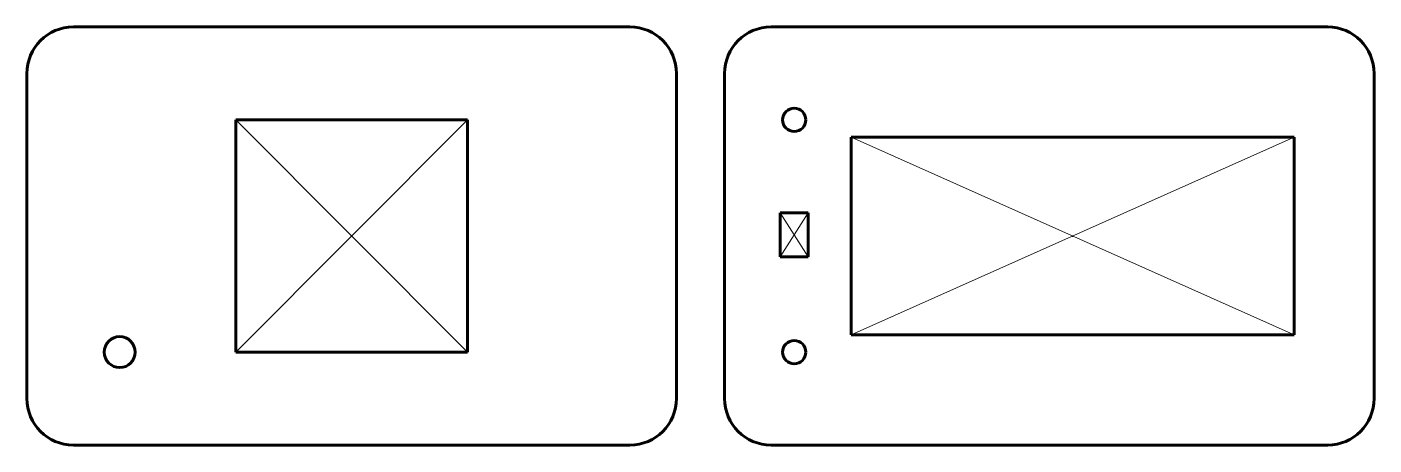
# Model space of a CAD drawing. Header units: millimetres. Extents: x -150 to 140, y 0 to 90.
import ezdxf

# ---------------------------------------------------------------- set-up
doc = ezdxf.new("R2010")
doc.units = ezdxf.units.MM
doc.linetypes.add('K5LT_BASIC', pattern=[0])
doc.linetypes.add('K5LT_THIN', pattern=[0])

msp = doc.modelspace()

# ---------------------------------------------------------------- linework, layer by layer
at = {"color": 150, "linetype": 'K5LT_BASIC', "lineweight": 60, "true_color": 0x0080ff}
for p, q in [((-140.41, 90), (-20.41, 90)), ((10, 90), (130, 90)), ((-150.41, 80), (-150.41, 10)), ((-10.41, 80), (-10.41, 10)), ((0, 10), (0, 80)), ((140, 80), (140, 10)), ((-55.41, 70), (-105.41, 70)), ((-105.41, 70), (-105.41, 20)), ((-55.41, 20), (-55.41, 70)), ((27.25, 66.25), (122.75, 66.25)), ((27.25, 23.75), (27.25, 66.25)), ((122.75, 66.25), (122.75, 23.75)), ((18, 50), (12, 50)), ((12, 50), (12, 40.5)), ((18, 40.5), (18, 50)), ((12, 40.5), (18, 40.5)), ((122.75, 23.75), (27.25, 23.75)), ((-105.41, 20), (-55.41, 20)), ((-20.41, 0), (-140.41, 0)), ((130, 0), (10, 0))]:
    msp.add_line(p, q, dxfattribs=at)
at = {"color": 7, "linetype": 'K5LT_THIN', "lineweight": 18}
for p, q in [((-55.41, 20), (-105.41, 70)), ((-105.41, 20), (-55.41, 70)), ((122.75, 66.25), (27.25, 23.75)), ((27.25, 66.25), (122.75, 23.75)), ((18, 40.5), (12, 50)), ((12, 40.5), (18, 50))]:
    msp.add_line(p, q, dxfattribs=at)
at = {"color": 150, "linetype": 'K5LT_BASIC', "lineweight": 60, "true_color": 0x0080ff}
for centre, radius in [((15, 70), 2.5), ((-130.41, 20), 3.33), ((15, 20), 2.5)]:
    msp.add_circle(centre, radius, dxfattribs=at)
for centre, start, end in [((-140.41, 80), 90, 180), ((-20.41, 80), 0, 90), ((10, 80), 90, 180), ((130, 80), 0, 90), ((-140.41, 10), 180, 270), ((-20.41, 10), 270, 0), ((10, 10), 180, 270), ((130, 10), 270, 0)]:
    msp.add_arc(centre, 10, start, end, dxfattribs=at)
for p in [(-80.41, 45), (15, 45.25), (75, 45)]:
    msp.add_point(p)

doc.saveas('drawing.dxf')
